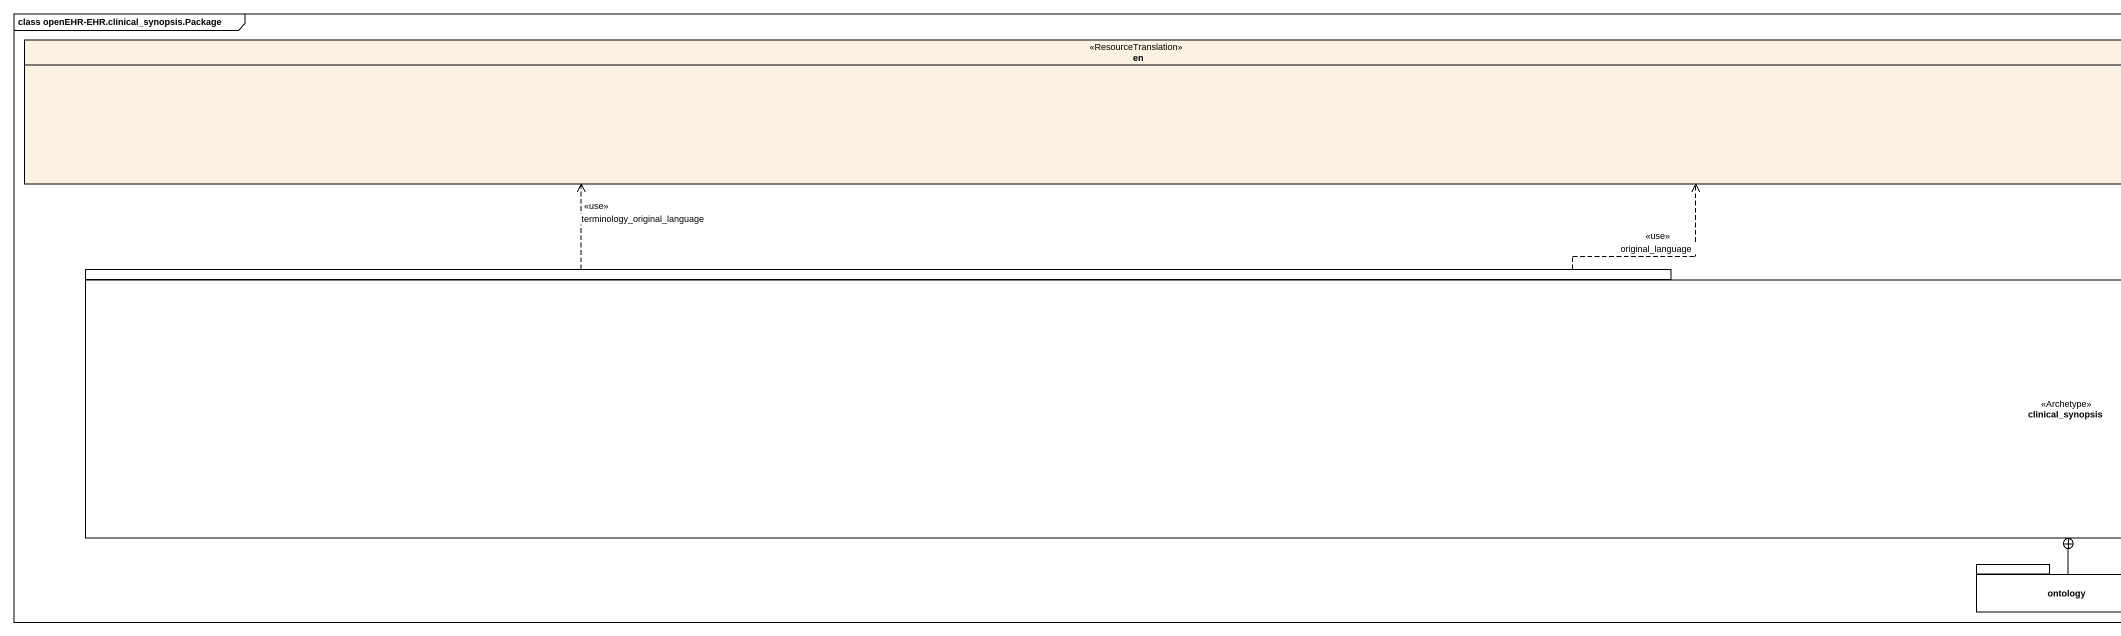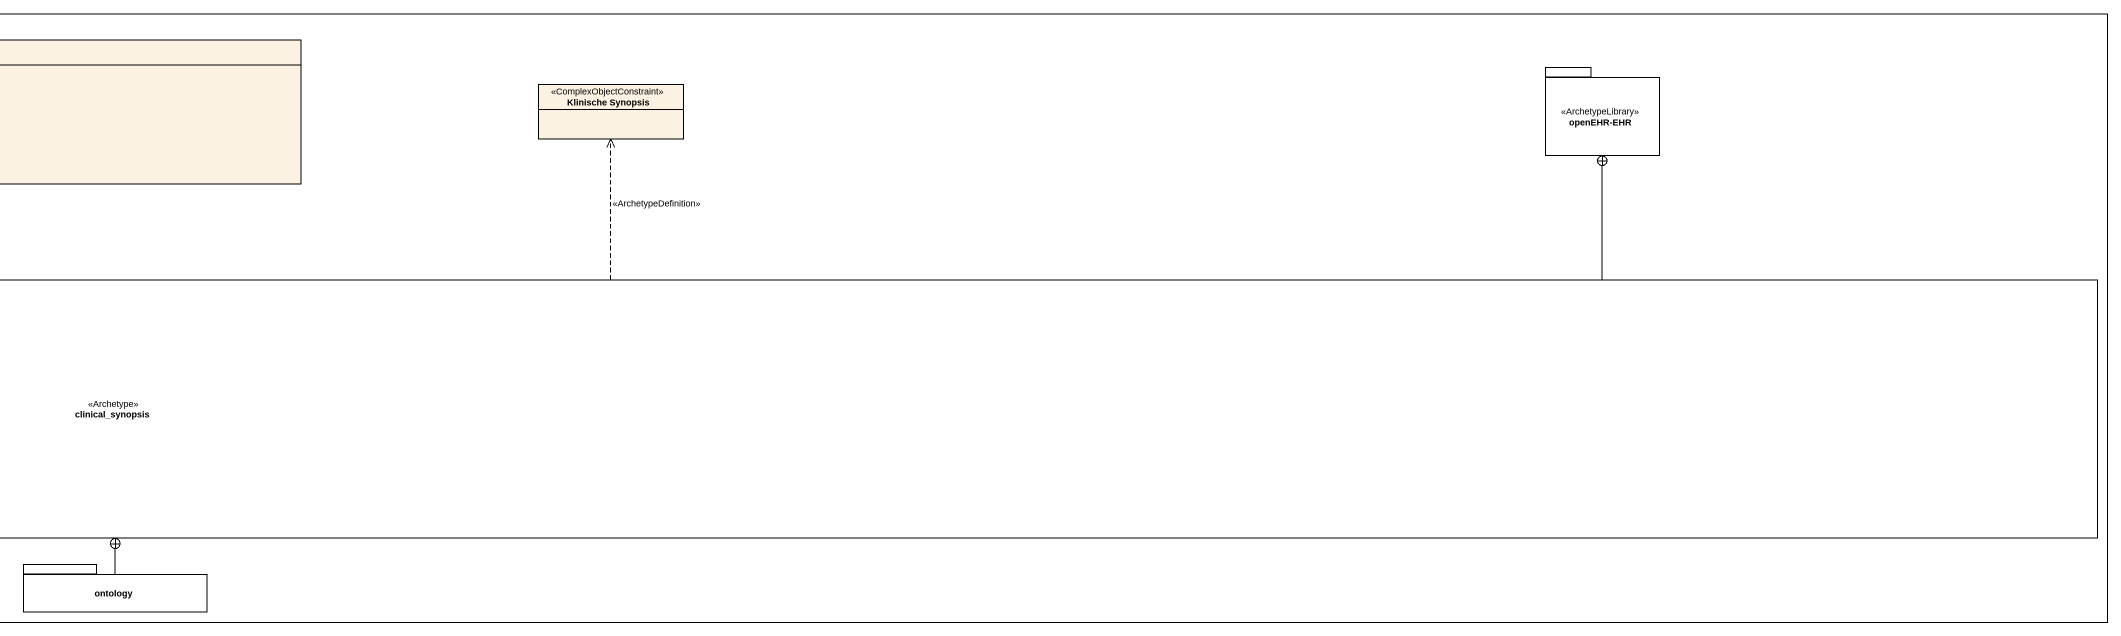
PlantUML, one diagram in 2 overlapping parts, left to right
@startuml
mainframe class openEHR-EHR.clinical_synopsis.Package
hide circle
hide empty members
enum en <<ResourceTranslation>>
class "Klinische Synopsis" as Klinische_Synopsis <<ComplexObjectConstraint>>
package "openEHR-EHR" as openEHR_EHR <<ArchetypeLibrary>> {
}
package clinical_synopsis <<Archetype>> {
}
package ontology {
}
clinical_synopsis .left.> en : <<use>>\nterminology_original_language
clinical_synopsis .left.> en : <<use>>\noriginal_language
clinical_synopsis .right.> Klinische_Synopsis : <<ArchetypeDefinition>>
clinical_synopsis -right-+ openEHR_EHR
ontology -up-+ clinical_synopsis
@enduml
